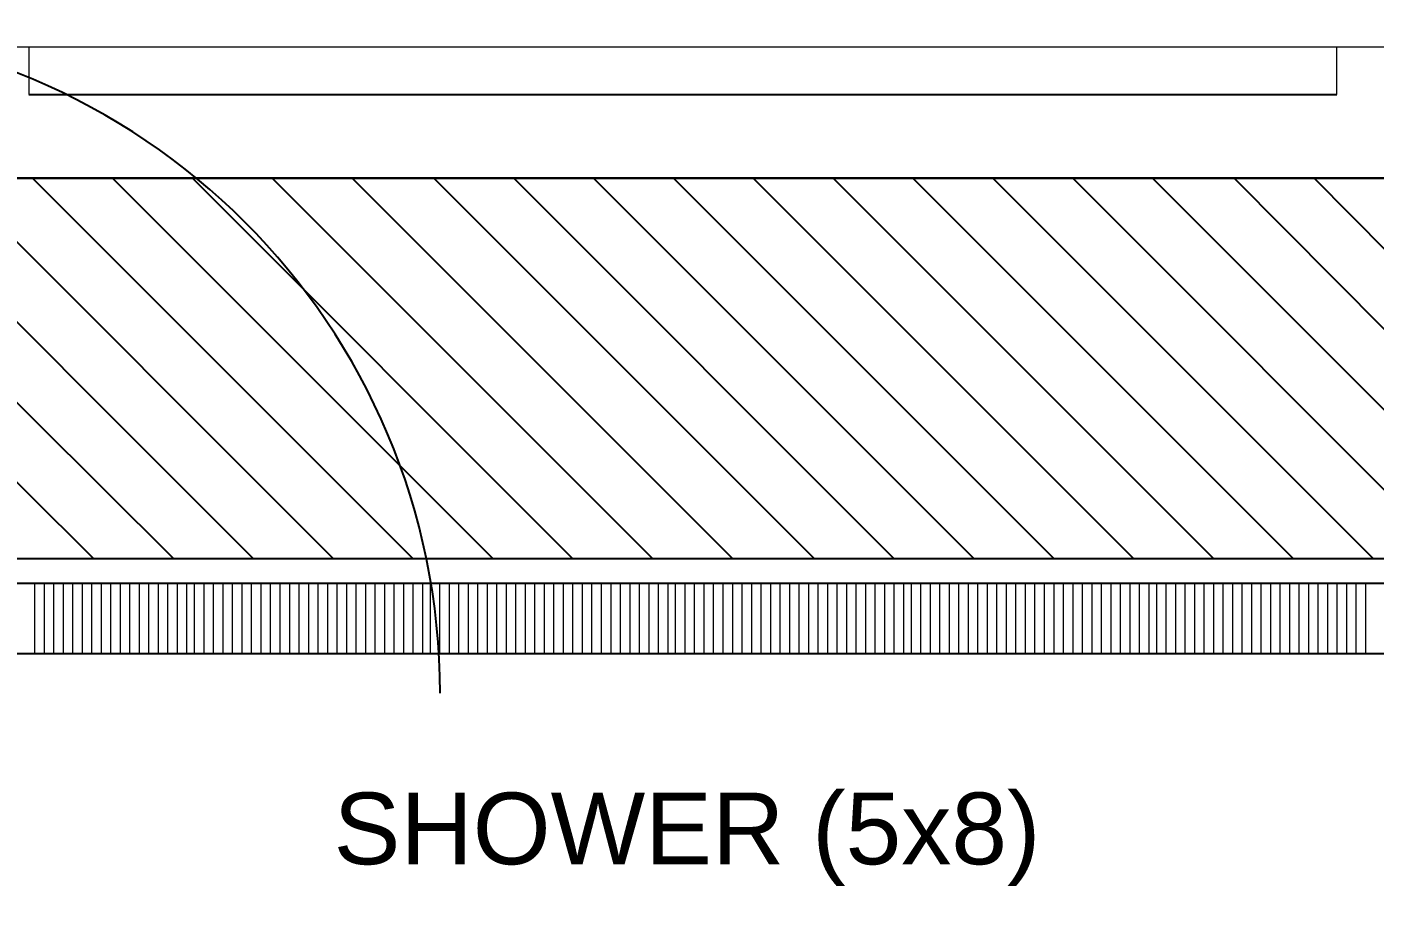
# Model space of a CAD drawing. Header units: millimetres. Extents: x 58 to 2247, y 57 to 1671.
# Drawn here: x 819.7 to 876.4, y 1125.5 to 1162.9 of the extents above; entities that cross this region are included whole.
import ezdxf

# ---------------------------------------------------------------- set-up
doc = ezdxf.new("R2010")
doc.units = ezdxf.units.MM
doc.header["$LTSCALE"] = 0.5
for name, color, linetype in [('interior door main', 3, 'CONTINUOUS'), ('main floor interior line', 6, 'CONTINUOUS'), ('PDF_Geometry', 7, 'Continuous'), ('PDF_Text', 7, 'Continuous'), ('side window main', 5, 'CONTINUOUS')]:
    doc.layers.add(name, color=color, linetype=linetype)
doc.styles.add('PDF ArialMT', font='arial.ttf')

msp = doc.modelspace()

# ---------------------------------------------------------------- linework, layer by layer
at = {"layer": 'interior door main'}
msp.add_arc((809.082, 1134.853), 28.04, 0, 90, dxfattribs=at)
at = {"layer": 'main floor interior line'}
for points in [[(886.861, 1162.047), (885.501, 1156.527), (884.701, 1134.767), (883.261, 1156.527), (883.101, 1140.527), (867.101, 1156.527)], [(819.822, 1160.047), (874.861, 1160.047)], [(807.822, 1096.527), (807.822, 1156.527), (886.861, 1156.527), (886.861, 1096.527)], [(829.262, 1140.527), (813.262, 1156.527), (811.262, 1140.527)], [(832.622, 1140.527), (816.622, 1156.527)], [(835.982, 1140.527), (819.982, 1156.527)], [(839.342, 1140.527), (823.342, 1156.527)], [(842.702, 1140.527), (826.702, 1156.527)], [(846.062, 1140.527), (830.062, 1156.527)], [(849.421, 1140.527), (833.422, 1156.527)], [(852.861, 1140.527), (836.862, 1156.527)], [(856.221, 1140.527), (840.222, 1156.527)], [(859.581, 1140.527), (843.582, 1156.527)], [(862.941, 1140.527), (846.942, 1156.527)], [(866.301, 1140.527), (850.301, 1156.527)], [(869.661, 1140.527), (853.661, 1156.527)], [(873.021, 1140.527), (857.021, 1156.527)], [(876.381, 1140.527), (860.381, 1156.527)], [(879.741, 1140.527), (863.741, 1156.527)], [(883.261, 1143.727), (870.541, 1156.527)], [(883.261, 1147.087), (873.901, 1156.527)], [(825.902, 1140.527), (811.262, 1155.087)], [(822.542, 1140.527), (811.262, 1151.727)], [(811.262, 1140.527), (883.261, 1140.527)], [(814.302, 1139.487), (880.301, 1139.487)], [(811.342, 1102.047), (814.302, 1136.527), (880.301, 1136.527), (883.261, 1102.047)]]:
    msp.add_lwpolyline(points, dxfattribs=at)
at = {"layer": 'PDF_Geometry', "lineweight": 20}
msp.add_lwpolyline([(807.822, 1162.047), (807.822, 1156.527), (886.861, 1156.527), (886.861, 1162.047)], close=True, dxfattribs=at)
msp.add_lwpolyline([(819.822, 1162.047), (819.822, 1160.047), (874.861, 1160.047), (874.861, 1162.047)], dxfattribs=at)
at = {"layer": 'PDF_Geometry', "lineweight": 5}
for points in [[(811.262, 1156.527), (811.262, 1140.527), (883.261, 1140.527), (883.261, 1156.527)], [(880.301, 1136.527), (814.302, 1136.527), (814.302, 1139.487), (880.301, 1139.487)]]:
    msp.add_lwpolyline(points, close=True, dxfattribs=at)
at = {"layer": 'PDF_Geometry', "color": 9, "lineweight": 5, "true_color": 0xc2c2c2}
for points in [[(829.262, 1140.527), (813.262, 1156.527)], [(832.622, 1140.527), (816.622, 1156.527)], [(835.982, 1140.527), (819.982, 1156.527)], [(839.342, 1140.527), (823.342, 1156.527)], [(842.702, 1140.527), (826.702, 1156.527)], [(846.062, 1140.527), (830.062, 1156.527)], [(849.421, 1140.527), (833.422, 1156.527)], [(852.861, 1140.527), (836.862, 1156.527)], [(856.221, 1140.527), (840.222, 1156.527)], [(859.581, 1140.527), (843.582, 1156.527)], [(862.941, 1140.527), (846.942, 1156.527)], [(866.301, 1140.527), (850.301, 1156.527)], [(869.661, 1140.527), (853.661, 1156.527)], [(873.021, 1140.527), (857.021, 1156.527)], [(876.381, 1140.527), (860.381, 1156.527)], [(879.741, 1140.527), (863.741, 1156.527)], [(883.101, 1140.527), (867.101, 1156.527)], [(883.261, 1143.727), (870.541, 1156.527)], [(883.261, 1147.087), (873.901, 1156.527)], [(825.902, 1140.527), (811.262, 1155.087)], [(822.542, 1140.527), (811.262, 1151.727)]]:
    msp.add_lwpolyline(points, dxfattribs=at)
at = {"layer": 'PDF_Geometry', "color": 253, "lineweight": 5, "true_color": 0xa1a1a1}
for points in [[(820.062, 1139.487), (820.062, 1136.527)], [(820.462, 1139.487), (820.462, 1136.527)], [(820.862, 1139.487), (820.862, 1136.527)], [(821.262, 1139.487), (821.262, 1136.527)], [(821.662, 1139.487), (821.662, 1136.527)], [(822.062, 1139.487), (822.062, 1136.527)], [(822.462, 1139.487), (822.462, 1136.527)], [(822.862, 1139.487), (822.862, 1136.527)], [(823.262, 1139.487), (823.262, 1136.527)], [(823.662, 1139.487), (823.662, 1136.527)], [(824.062, 1139.487), (824.062, 1136.527)], [(824.462, 1139.487), (824.462, 1136.527)], [(824.862, 1139.487), (824.862, 1136.527)], [(825.262, 1139.487), (825.262, 1136.527)], [(825.662, 1139.487), (825.662, 1136.527)], [(826.062, 1139.487), (826.062, 1136.527)], [(826.462, 1139.487), (826.462, 1136.527)], [(826.782, 1139.487), (826.782, 1136.527)], [(827.182, 1139.487), (827.182, 1136.527)], [(827.582, 1139.487), (827.582, 1136.527)], [(827.982, 1139.487), (827.982, 1136.527)], [(828.382, 1139.487), (828.382, 1136.527)], [(828.782, 1139.487), (828.782, 1136.527)], [(829.182, 1139.487), (829.182, 1136.527)], [(829.582, 1139.487), (829.582, 1136.527)], [(829.982, 1139.487), (829.982, 1136.527)], [(830.382, 1139.487), (830.382, 1136.527)], [(830.782, 1139.487), (830.782, 1136.527)], [(831.182, 1139.487), (831.182, 1136.527)], [(831.582, 1139.487), (831.582, 1136.527)], [(831.982, 1139.487), (831.982, 1136.527)], [(832.382, 1139.487), (832.382, 1136.527)], [(832.782, 1139.487), (832.782, 1136.527)], [(833.182, 1139.487), (833.182, 1136.527)], [(833.582, 1139.487), (833.582, 1136.527)], [(833.982, 1139.487), (833.982, 1136.527)], [(834.382, 1139.487), (834.382, 1136.527)], [(834.782, 1139.487), (834.782, 1136.527)], [(835.182, 1139.487), (835.182, 1136.527)], [(835.582, 1139.487), (835.582, 1136.527)], [(835.982, 1139.487), (835.982, 1136.527)], [(836.382, 1139.487), (836.382, 1136.527)], [(836.702, 1139.487), (836.702, 1136.527)], [(837.102, 1139.487), (837.102, 1136.527)], [(837.502, 1139.487), (837.502, 1136.527)], [(837.902, 1139.487), (837.902, 1136.527)], [(838.302, 1139.487), (838.302, 1136.527)], [(838.702, 1139.487), (838.702, 1136.527)], [(839.102, 1139.487), (839.102, 1136.527)], [(839.502, 1139.487), (839.502, 1136.527)], [(839.902, 1139.487), (839.902, 1136.527)], [(840.302, 1139.487), (840.302, 1136.527)], [(840.702, 1139.487), (840.702, 1136.527)], [(841.102, 1139.487), (841.102, 1136.527)], [(841.502, 1139.487), (841.502, 1136.527)], [(841.902, 1139.487), (841.902, 1136.527)], [(842.302, 1139.487), (842.302, 1136.527)], [(842.702, 1139.487), (842.702, 1136.527)], [(843.102, 1139.487), (843.102, 1136.527)], [(843.502, 1139.487), (843.502, 1136.527)], [(843.902, 1139.487), (843.902, 1136.527)], [(844.302, 1139.487), (844.302, 1136.527)], [(844.702, 1139.487), (844.702, 1136.527)], [(845.102, 1139.487), (845.102, 1136.527)], [(845.502, 1139.487), (845.502, 1136.527)], [(845.902, 1139.487), (845.902, 1136.527)], [(846.302, 1139.487), (846.302, 1136.527)], [(846.702, 1139.487), (846.702, 1136.527)], [(847.022, 1139.487), (847.022, 1136.527)], [(847.422, 1139.487), (847.422, 1136.527)], [(847.822, 1139.487), (847.822, 1136.527)], [(848.221, 1139.487), (848.221, 1136.527)], [(848.621, 1139.487), (848.621, 1136.527)], [(849.021, 1139.487), (849.021, 1136.527)], [(849.421, 1139.487), (849.421, 1136.527)], [(849.821, 1139.487), (849.821, 1136.527)], [(850.221, 1139.487), (850.221, 1136.527)], [(850.621, 1139.487), (850.621, 1136.527)], [(851.021, 1139.487), (851.021, 1136.527)], [(851.421, 1139.487), (851.421, 1136.527)], [(851.821, 1139.487), (851.821, 1136.527)], [(852.221, 1139.487), (852.221, 1136.527)], [(852.621, 1139.487), (852.621, 1136.527)], [(853.021, 1139.487), (853.021, 1136.527)], [(853.421, 1139.487), (853.421, 1136.527)], [(853.821, 1139.487), (853.821, 1136.527)], [(854.221, 1139.487), (854.221, 1136.527)], [(854.621, 1139.487), (854.621, 1136.527)], [(855.021, 1139.487), (855.021, 1136.527)], [(855.421, 1139.487), (855.421, 1136.527)], [(855.821, 1139.487), (855.821, 1136.527)], [(856.221, 1139.487), (856.221, 1136.527)], [(856.621, 1139.487), (856.621, 1136.527)], [(856.941, 1139.487), (856.941, 1136.527)], [(857.341, 1139.487), (857.341, 1136.527)], [(857.741, 1139.487), (857.741, 1136.527)], [(858.141, 1139.487), (858.141, 1136.527)], [(858.541, 1139.487), (858.541, 1136.527)], [(858.941, 1139.487), (858.941, 1136.527)], [(859.341, 1139.487), (859.341, 1136.527)], [(859.741, 1139.487), (859.741, 1136.527)], [(860.141, 1139.487), (860.141, 1136.527)], [(860.541, 1139.487), (860.541, 1136.527)], [(860.941, 1139.487), (860.941, 1136.527)], [(861.341, 1139.487), (861.341, 1136.527)], [(861.741, 1139.487), (861.741, 1136.527)], [(862.141, 1139.487), (862.141, 1136.527)], [(862.541, 1139.487), (862.541, 1136.527)], [(862.941, 1139.487), (862.941, 1136.527)], [(863.341, 1139.487), (863.341, 1136.527)], [(863.741, 1139.487), (863.741, 1136.527)], [(864.141, 1139.487), (864.141, 1136.527)], [(864.541, 1139.487), (864.541, 1136.527)], [(864.941, 1139.487), (864.941, 1136.527)], [(865.341, 1139.487), (865.341, 1136.527)], [(865.741, 1139.487), (865.741, 1136.527)], [(866.141, 1139.487), (866.141, 1136.527)], [(866.541, 1139.487), (866.541, 1136.527)], [(866.941, 1139.487), (866.941, 1136.527)], [(867.261, 1139.487), (867.261, 1136.527)], [(867.661, 1139.487), (867.661, 1136.527)], [(868.061, 1139.487), (868.061, 1136.527)], [(868.461, 1139.487), (868.461, 1136.527)], [(868.861, 1139.487), (868.861, 1136.527)], [(869.261, 1139.487), (869.261, 1136.527)], [(869.661, 1139.487), (869.661, 1136.527)], [(870.061, 1139.487), (870.061, 1136.527)], [(870.461, 1139.487), (870.461, 1136.527)], [(870.861, 1139.487), (870.861, 1136.527)], [(871.261, 1139.487), (871.261, 1136.527)], [(871.661, 1139.487), (871.661, 1136.527)], [(872.061, 1139.487), (872.061, 1136.527)], [(872.461, 1139.487), (872.461, 1136.527)], [(872.861, 1139.487), (872.861, 1136.527)], [(873.261, 1139.487), (873.261, 1136.527)], [(873.661, 1139.487), (873.661, 1136.527)], [(874.061, 1139.487), (874.061, 1136.527)], [(874.461, 1139.487), (874.461, 1136.527)], [(874.861, 1139.487), (874.861, 1136.527)], [(875.261, 1139.487), (875.261, 1136.527)], [(875.661, 1139.487), (875.661, 1136.527)], [(876.061, 1139.487), (876.061, 1136.527)]]:
    msp.add_lwpolyline(points, dxfattribs=at)
at = {"layer": 'side window main'}
msp.add_lwpolyline([(811.262, 1140.527), (883.261, 1140.527), (883.261, 1156.527), (811.262, 1156.527), (811.262, 1140.527)], dxfattribs=at)

# ---------------------------------------------------------------- texts
at = {"layer": 'PDF_Text', "insert": (832.643, 1128.711), "char_height": 3.01754, "attachment_point": 4, "style": 'PDF ArialMT'}
msp.add_mtext('SHOWER (5x8)', dxfattribs=at)

doc.saveas('drawing.dxf')
